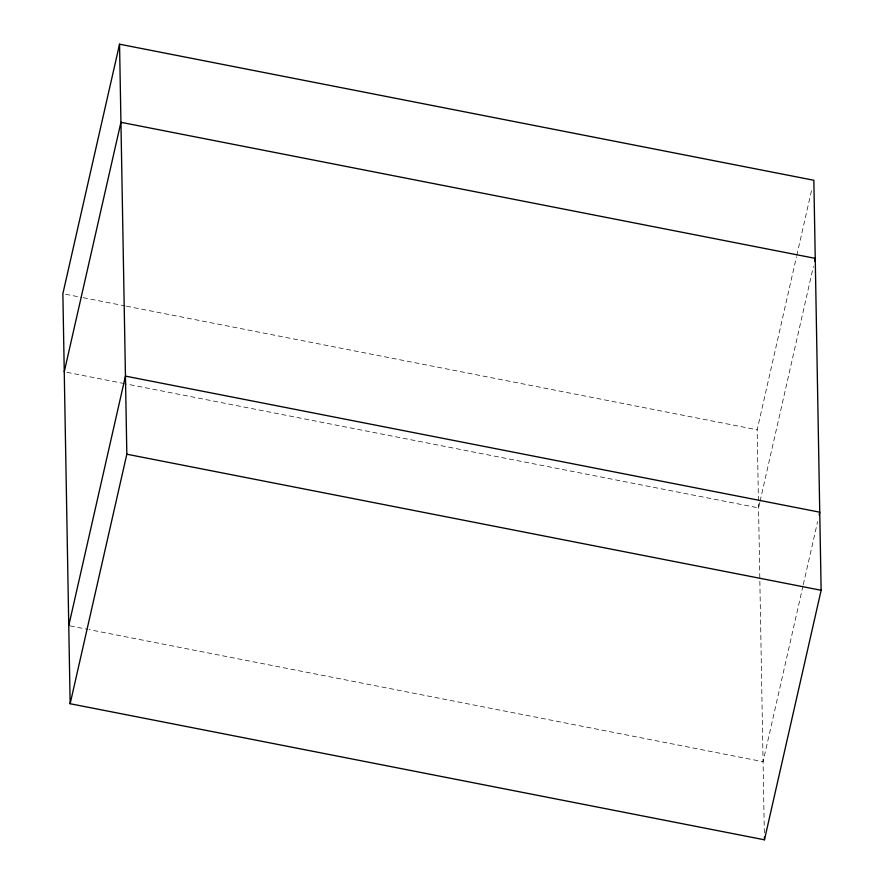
<?xml version="1.0" encoding="UTF-8"?>
<svg xmlns="http://www.w3.org/2000/svg" width="884" height="884" viewBox="0 0 884 884"><rect width="100%" height="100%" fill="white"/><g stroke="black" fill="none" stroke-linecap="round" stroke-linejoin="round"><path stroke-width="0.66" stroke-dasharray="4.42 3.31" d="M764.329 832.949L757.168 429.79L796.484 256.736M796.793 255.399L812.031 188.325M759.776 502.521L758.56 507.891L126.5 384.021M760.074 501.184L813.413 266.416M802.992 585.97L763.069 761.699L89.052 629.607M803.291 584.622L817.623 521.571M65.571 294.25L81.803 297.433M83.162 297.698L125.119 305.919M126.467 306.184L757.168 429.79M66.952 372.341L125.152 383.755M70.112 625.894L87.704 629.342"/><path stroke-width="1.33" d="M119.55 44.2L62.863 293.72L70.145 703.73L764.45 839.8L821.137 590.28L813.855 180.27L119.55 44.2L126.832 454.21L70.145 703.73M64.245 371.81L120.931 122.301L815.247 258.371L814.639 261.056M68.753 625.629L125.44 376.109L819.755 512.19L819.148 514.864M126.832 454.21L821.137 590.28M764.406 837.06L764.45 839.8"/></g></svg>
